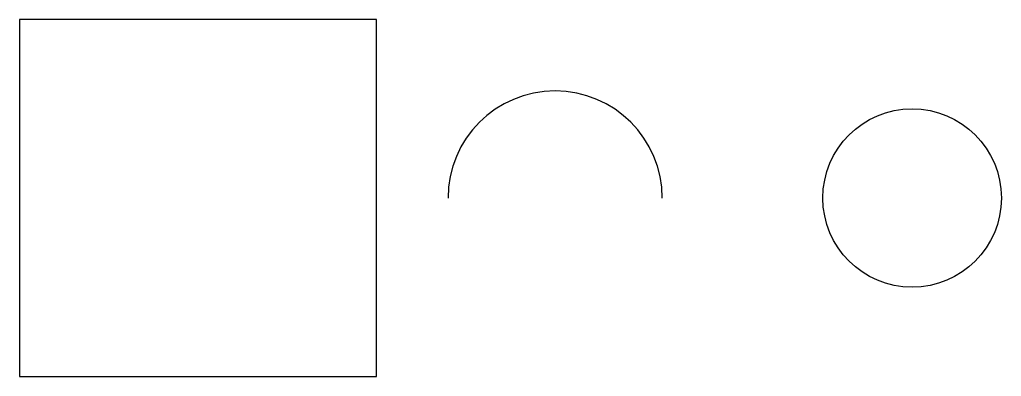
# Model space of a CAD drawing. Extents: x 0 to 275, y 0 to 100.
import ezdxf

# ---------------------------------------------------------------- set-up
doc = ezdxf.new("R2010")
doc.units = 0

msp = doc.modelspace()

# ---------------------------------------------------------------- linework, layer by layer
at = {"layer": 'TestLayer'}
for p, q in [((100, 100), (0, 100)), ((0, 100), (0, 0)), ((100, 0), (100, 100)), ((0, 0), (100, 0))]:
    msp.add_line(p, q, dxfattribs=at)
msp.add_circle((250, 50), 25, dxfattribs=at)
msp.add_arc((150, 50), 30, 0, 180, dxfattribs=at)

doc.saveas('drawing.dxf')
